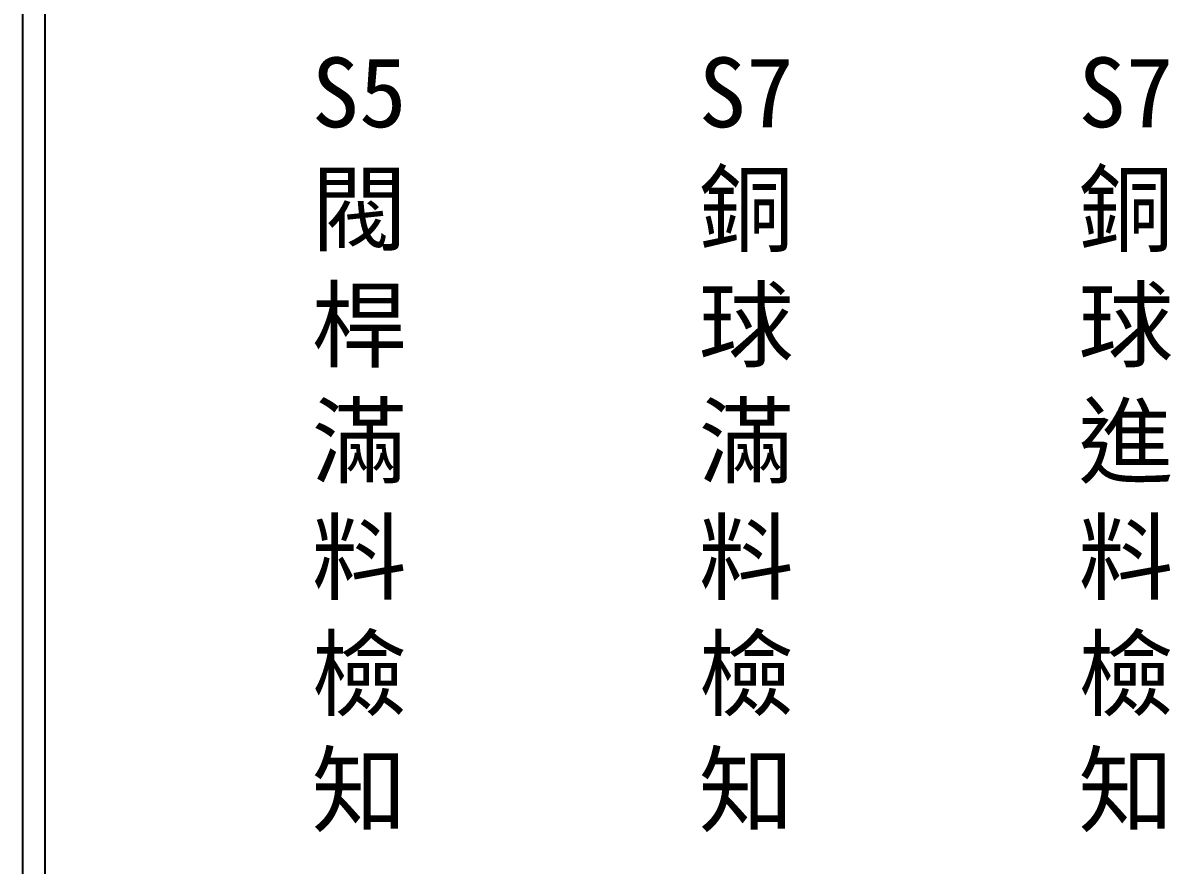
# Model space of a CAD drawing. Extents: x 325 to 612, y 3 to 207.
# Drawn here: x 325.3 to 389.5, y 50.1 to 97.2 of the extents above; entities that cross this region are included whole.
import ezdxf

# ---------------------------------------------------------------- set-up
doc = ezdxf.new("R2010")
doc.units = 0
doc.layers.add('圖框層', color=7, linetype='CONTINUOUS')
doc.layers.add('標尺寸層', color=3, linetype='CONTINUOUS')
doc.styles.add('CNS', font='romanc.shx', dxfattribs={"bigfont": 'chineset.shx'})

msp = doc.modelspace()

# ---------------------------------------------------------------- linework, layer by layer
at = {"layer": '圖框層', "color": 7}
for p, q in [((325.319, 3), (325.319, 206.969)), ((326.569, 4.25), (326.569, 205.719))]:
    msp.add_line(p, q, dxfattribs=at)

# ---------------------------------------------------------------- texts
at = {"layer": '標尺寸層', "color": 7, "char_height": 3.9, "width": 4.96081, "attachment_point": 5, "style": 'CNS'}
for s, insert in [('{\\fDFKai-SB|b0|i0|c136|p65;S5閥桿滿料檢知}', (344.121, 73.584)), ('{\\fDFKai-SB|b0|i0|c136|p65;S7銅球滿料檢知}', (365.76, 73.584)), ('{\\fDFKai-SB|b0|i0|c136|p65;S7銅球進料檢知}', (386.99, 73.584))]:
    msp.add_mtext(s, dxfattribs=dict(at, insert=insert))

doc.saveas('drawing.dxf')
